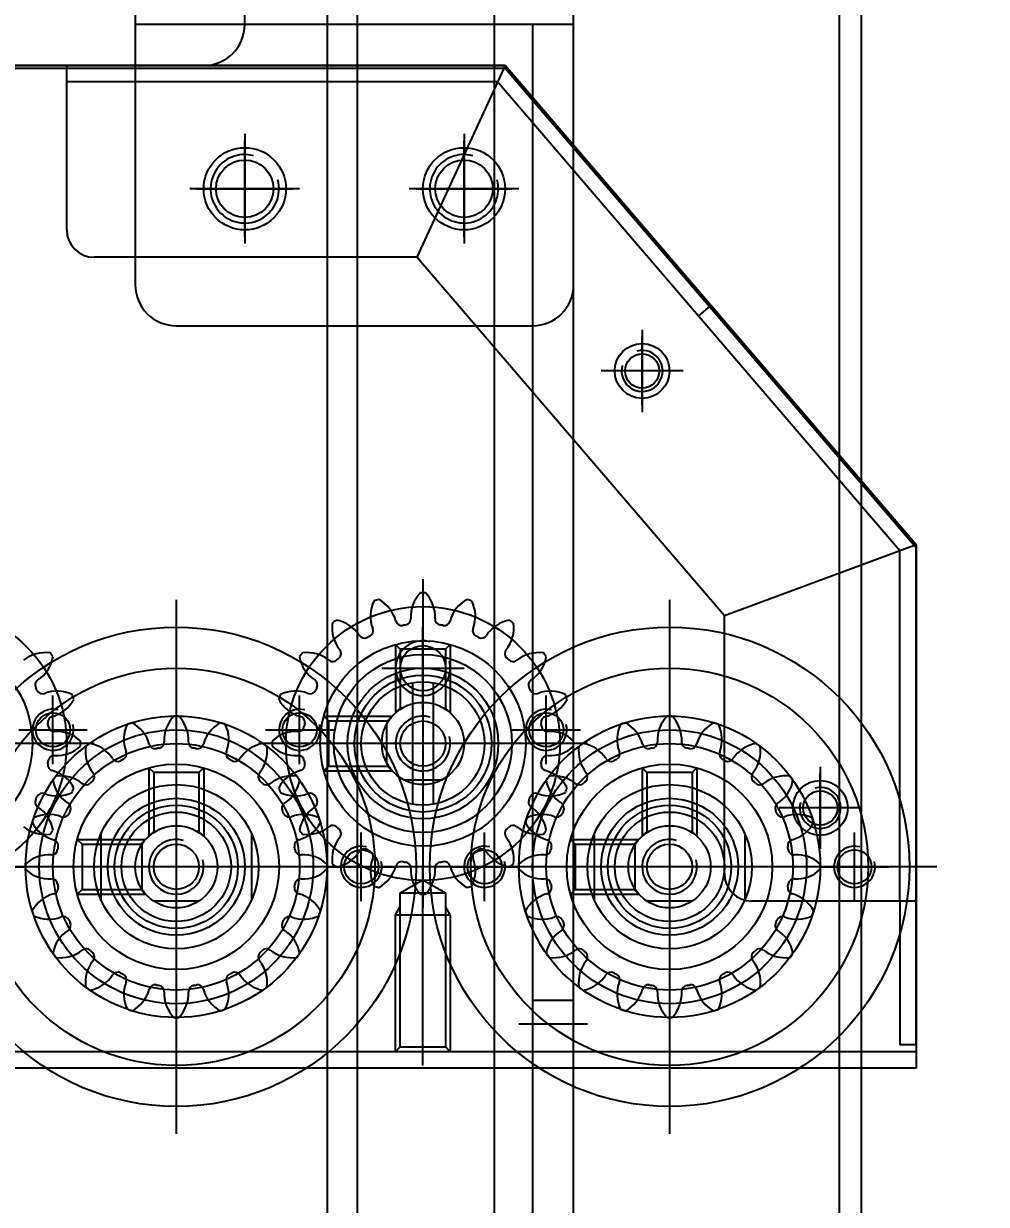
# Model space of a CAD drawing. Header units: inches. Extents: x 0 to 77285, y -118 to 40065.
# Drawn here: x 15590.5 to 15660.8, y 25985.4 to 26071.6 of the extents above; entities that cross this region are included whole.
import ezdxf

# ---------------------------------------------------------------- set-up
doc = ezdxf.new("R2010")
doc.units = ezdxf.units.IN
doc.header["$LTSCALE"] = 5
doc.header["$MEASUREMENT"] = 0
doc.layers.add('A', color=8, linetype='Continuous')
doc.styles.add('SCI', font='')
doc.styles.get('SCI').set_extended_font_data('Gulim')
doc.dimstyles.new('SCH', dxfattribs={"dimtxt": 2.5, "dimasz": 2, "dimexe": 1.25, "dimexo": 0.625, "dimtad": 1, "dimdec": 8, "dimtxsty": 'SCI', "dimcen": 2.5, "dimclrd": 4, "dimclre": 4, "dimclrt": 7, "dimadec": 8, "dimazin": 2, "dimtfac": 1, "dimtdec": 8, "dimtmove": 0, "dimatfit": 3, "dimfxl": 1, "dimarcsym": 0})

# ---------------------------------------------------------------- blocks, each defined once
blk = doc.blocks.new('A$Cc399747e')
at = {"ltscale": 5}
for p, q in [((1631.792, 1381), (1631.792, 71)), ((1633.392, 1381), (1633.392, 71)), ((1658.592, 71), (1658.592, 1111)), ((1668.592, 71), (1668.592, 1096))]:
    blk.add_line(p, q, dxfattribs=at)
at = {"ltscale": 1.5}
for p, q in [((1652.792, 342), (1652.792, 202)), ((1655.792, 205), (1655.792, 342)), ((1670.792, 202), (1670.792, 337)), ((1651.792, 278), (1656.792, 278)), ((1652.792, 276.25), (1655.792, 276.25)), ((1663.792, 255), (1663.792, 249)), ((1666.792, 252), (1660.792, 252)), ((1670.792, 227), (1655.792, 227)), ((1681.792, 227), (1670.792, 227)), ((1684.792, 202), (1684.792, 224)), ((1660.792, 213), (1660.792, 221)), ((1676.792, 213), (1676.792, 221)), ((1656.792, 217), (1664.792, 217)), ((1672.792, 217), (1680.792, 217)), ((1652.792, 205), (1670.792, 205)), ((1670.792, 205), (1684.792, 205))]:
    blk.add_line(p, q, dxfattribs=at)
for p, q in [((1645.792, 247), (1645.792, 286)), ((1681.792, 247), (1681.792, 286)), ((1663.792, 281), (1663.792, 266.448)), ((1627.792, 243), (1627.792, 280)), ((1627.792, 280), (2635.792, 280)), ((1627.792, 279.5), (1628.992, 279.5)), ((1627.792, 279.5), (1627.792, 243)), ((1628.992, 269), (1628.992, 279.5)), ((1645.792, 253.5), (1645.792, 279.5)), ((1645.792, 253.5), (1645.792, 279.5)), ((1662.142, 279.65), (1661.792, 280)), ((1661.792, 270), (1661.792, 280)), ((1665.442, 279.65), (1662.142, 279.65)), ((1662.142, 268.4), (1662.142, 279.65)), ((1665.792, 280), (1665.442, 279.65)), ((1665.442, 279.65), (1665.442, 268.4)), ((1665.792, 280), (1665.792, 270)), ((1681.792, 253.5), (1681.792, 279.5)), ((1681.792, 253.5), (1681.792, 279.5)), ((1645.792, 254.5), (1645.792, 278.5)), ((1681.792, 254.5), (1681.792, 278.5)), ((1661.792, 270), (1662.142, 269.394)), ((1665.792, 270), (1661.792, 270)), ((1665.792, 270), (1665.442, 269.394)), ((1627.792, 269), (1639.792, 269)), ((1628.992, 269), (1628.992, 243.444)), ((1632.292, 269), (1632.292, 264)), ((1644.135, 269.001), (1647.449, 269.001)), ((1659.292, 269), (1659.292, 264)), ((1663.792, 245.5), (1663.792, 269.5)), ((1668.292, 269), (1668.292, 264)), ((1680.135, 269.001), (1683.449, 269.001)), ((1640.292, 264.102), (1640.292, 268.898)), ((1653.021, 268.5), (1648.028, 268.5)), ((1648.378, 268.15), (1648.028, 268.5)), ((1648.293, 268.157), (1648.293, 264.843)), ((1648.378, 268.021), (1648.378, 268.15)), ((1652.671, 268.15), (1648.378, 268.15)), ((1651.292, 264.102), (1651.292, 268.898)), ((1653.021, 268.5), (1652.671, 268.15)), ((1652.671, 264.85), (1652.671, 268.15)), ((1663.792, 267.448), (1662.142, 268.4)), ((1665.442, 268.4), (1662.142, 268.4)), ((1665.442, 268.4), (1663.792, 267.448)), ((1676.292, 264.102), (1676.292, 268.898)), ((1689.021, 268.5), (1684.028, 268.5)), ((1684.378, 268.15), (1684.028, 268.5)), ((1684.293, 268.157), (1684.293, 264.843)), ((1684.378, 268.021), (1684.378, 268.15)), ((1688.671, 268.15), (1684.378, 268.15)), ((1687.292, 264.102), (1687.292, 268.898)), ((1689.021, 268.5), (1688.671, 268.15)), ((1688.671, 264.85), (1688.671, 268.15)), ((1626.292, 266.5), (1665.292, 266.5)), ((1634.792, 266.5), (1629.792, 266.5)), ((1632.792, 266.5), (1658.792, 266.5)), ((1632.792, 266.5), (1658.792, 266.5)), ((1633.792, 266.5), (1657.792, 266.5)), ((1641.792, 267), (1641.792, 248.179)), ((1661.792, 266.5), (1656.792, 266.5)), ((1662.292, 266.5), (1701.292, 266.5)), ((1670.792, 266.5), (1665.792, 266.5)), ((1668.792, 266.5), (1694.792, 266.5)), ((1668.792, 266.5), (1694.792, 266.5)), ((1669.792, 266.5), (1693.792, 266.5)), ((1697.792, 266.5), (1692.792, 266.5)), ((1634.792, 259.2), (1634.792, 265.2)), ((1634.792, 264.7), (1634.792, 259.7)), ((1648.378, 264.85), (1648.028, 264.5)), ((1648.378, 264.85), (1648.378, 264.98)), ((1652.671, 264.85), (1648.378, 264.85)), ((1653.021, 264.5), (1652.671, 264.85)), ((1663.792, 250), (1663.792, 265)), ((1684.378, 264.85), (1684.028, 264.5)), ((1684.378, 264.85), (1684.378, 264.98)), ((1688.671, 264.85), (1684.378, 264.85)), ((1689.021, 264.5), (1688.671, 264.85)), ((1643.792, 259.272), (1643.792, 264.264)), ((1644.142, 263.914), (1643.792, 264.264)), ((1644.142, 263.914), (1644.271, 263.914)), ((1644.142, 259.622), (1644.142, 263.914)), ((1647.313, 263.914), (1647.442, 263.914)), ((1647.442, 263.914), (1647.792, 264.264)), ((1647.442, 259.622), (1647.442, 263.914)), ((1647.792, 259.272), (1647.792, 264.264)), ((1653.021, 264.5), (1648.028, 264.5)), ((1679.792, 259.272), (1679.792, 264.264)), ((1680.142, 263.914), (1679.792, 264.264)), ((1680.142, 263.914), (1680.271, 263.914)), ((1680.142, 259.622), (1680.142, 263.914)), ((1683.313, 263.914), (1683.442, 263.914)), ((1683.442, 263.914), (1683.792, 264.264)), ((1683.442, 259.622), (1683.442, 263.914)), ((1683.792, 259.272), (1683.792, 264.264)), ((1689.021, 264.5), (1684.028, 264.5)), ((1663.792, 252), (1663.792, 263)), ((1631.792, 262.2), (1637.792, 262.2)), ((1632.292, 262.2), (1637.292, 262.2)), ((1663.042, 253.063), (1663.042, 261.937)), ((1664.542, 253.063), (1664.542, 261.937)), ((1643.792, 259.272), (1644.142, 259.622)), ((1644.142, 259.622), (1647.442, 259.622)), ((1647.792, 259.272), (1647.442, 259.622)), ((1665.215, 260.141), (1662.369, 260.141)), ((1671.021, 259.5), (1666.028, 259.5)), ((1666.378, 259.15), (1666.028, 259.5)), ((1671.021, 259.5), (1670.671, 259.15)), ((1679.792, 259.272), (1680.142, 259.622)), ((1680.142, 259.622), (1683.442, 259.622)), ((1683.792, 259.272), (1683.442, 259.622)), ((1654.792, 259), (1654.792, 254)), ((1666.378, 259.021), (1666.378, 259.15)), ((1670.671, 259.15), (1666.378, 259.15)), ((1666.433, 258.923), (1666.433, 256.077)), ((1670.671, 255.85), (1670.671, 259.15)), ((1672.792, 259), (1672.792, 254)), ((1690.792, 259), (1690.792, 254)), ((1651.792, 257.5), (1675.792, 257.5)), ((1656.292, 257.5), (1671.292, 257.5)), ((1658.292, 257.5), (1669.292, 257.5)), ((1687.792, 257.5), (1711.792, 257.5)), ((1692.292, 257.5), (1707.292, 257.5)), ((1657.292, 256.5), (1652.292, 256.5)), ((1675.292, 256.5), (1670.292, 256.5)), ((1693.292, 256.5), (1688.292, 256.5)), ((1661.792, 250.272), (1661.792, 255.264)), ((1662.142, 254.914), (1661.792, 255.264)), ((1665.442, 254.914), (1665.792, 255.264)), ((1665.792, 250.272), (1665.792, 255.264)), ((1666.378, 255.85), (1666.028, 255.5)), ((1671.021, 255.5), (1666.028, 255.5)), ((1666.378, 255.85), (1666.378, 255.98)), ((1670.671, 255.85), (1666.378, 255.85)), ((1671.021, 255.5), (1670.671, 255.85)), ((1662.142, 254.914), (1662.271, 254.914)), ((1662.142, 250.622), (1662.142, 254.914)), ((1665.313, 254.914), (1665.442, 254.914)), ((1665.442, 250.622), (1665.442, 254.914)), ((1661.792, 250.272), (1662.142, 250.622)), ((1662.142, 250.622), (1665.442, 250.622)), ((1665.792, 250.272), (1665.442, 250.622)), ((1627.792, 243), (1641.792, 248.179)), ((1641.792, 248.179), (1664.231, 222)), ((1628.992, 243.444), (1658.344, 209.2)), ((1657.792, 208), (1627.792, 243)), ((1627.792, 243), (1657.792, 208)), ((1647.792, 227.3), (1647.792, 233.3)), ((1647.792, 232.8), (1647.792, 227.8)), ((1644.792, 230.3), (1650.792, 230.3)), ((1645.292, 230.3), (1650.292, 230.3)), ((1642.792, 225.51), (1643.703, 226.291)), ((1657.792, 208), (1664.231, 222)), ((1664.231, 222), (1687.792, 222)), ((1660.792, 220.5), (1660.792, 213.5)), ((1676.792, 220.5), (1676.792, 213.5)), ((1689.792, 220), (1689.792, 208)), ((1664.292, 217), (1657.292, 217)), ((1680.292, 217), (1673.292, 217)), ((1658.344, 209.2), (1689.792, 209.2)), ((2605.792, 208), (1657.792, 208)), ((1657.792, 208), (1689.792, 208))]:
    blk.add_line(p, q)
at = {"ltscale": 4}
for p, q in [((1627.792, 281.2), (2635.792, 281.2)), ((1627.792, 243.2), (1627.792, 281.2)), ((1627.792, 280), (2635.792, 280)), ((1657.792, 208.2), (1627.792, 243.2)), ((2102.292, 208.2), (1657.792, 208.2)), ((1679.792, 208), (2483.792, 208)), ((1676.792, 205), (1676.792, 121))]:
    blk.add_line(p, q, dxfattribs=at)
for centre, radius in [((1645.792, 266.5), 17.5), ((1681.792, 266.5), 17.5), ((1645.792, 266.5), 14.5), ((1681.792, 266.5), 14.5), ((1645.792, 266.5), 11), ((1681.792, 266.5), 11), ((1645.792, 266.5), 10), ((1681.792, 266.5), 10), ((1645.792, 266.5), 9), ((1681.792, 266.5), 9), ((1645.792, 266.5), 7.5), ((1681.792, 266.5), 7.5), ((1645.792, 266.5), 6), ((1681.792, 266.5), 6), ((1645.792, 266.5), 5), ((1645.792, 266.5), 4.5), ((1681.792, 266.5), 5), ((1681.792, 266.5), 4.5), ((1645.792, 266.5), 4), ((1681.792, 266.5), 4), ((1645.792, 266.5), 3), ((1645.792, 266.5), 3), ((1681.792, 266.5), 3), ((1681.792, 266.5), 3), ((1645.792, 266.5), 1.65), ((1681.792, 266.5), 1.65), ((1632.292, 266.5), 1.25), ((1663.792, 257.5), 10), ((1659.292, 266.5), 1.25), ((1668.292, 266.5), 1.25), ((1699.792, 257.5), 10), ((1663.792, 257.5), 7.5), ((1699.792, 257.5), 7.5), ((1663.792, 257.5), 6.5), ((1634.792, 262.2), 1.25), ((1663.792, 257.5), 5.5), ((1663.792, 257.5), 5), ((1663.792, 257.5), 4.5), ((1663.792, 257.5), 4.5), ((1663.792, 257.5), 3), ((1663.792, 257.5), 3), ((1663.792, 257.5), 1.65), ((1654.792, 256.5), 1.25), ((1672.792, 256.5), 1.25), ((1690.792, 256.5), 1.25), ((1647.792, 230.3), 1.25), ((1660.792, 217), 2.1), ((1676.792, 217), 2.1)]:
    blk.add_circle(centre, radius)
for centre in [(1634.792, 262.2), (1647.792, 230.3)]:
    blk.add_circle(centre, 2, dxfattribs=at)
at = {"ltscale": 1.5}
for centre, radius in [((1663.792, 252), 1.65), ((1660.792, 217), 3), ((1676.792, 217), 3)]:
    blk.add_circle(centre, radius, dxfattribs=at)
for centre, radius, start, end in [((1644.464, 275.803), 2.5, 153.86546, 201.15785), ((1645.792, 266.5), 11, 108, 108.94936), ((1645.792, 266.5), 11, 107.05064, 108), ((1641.398, 274.807), 2.5, 14.84215, 62.13454), ((1647.404, 275.758), 2.5, 135.86546, 183.15785), ((1645.792, 266.5), 11, 90, 90.94936), ((1645.792, 266.5), 11, 89.05064, 90), ((1644.18, 275.758), 2.5, 356.84215, 44.13454), ((1650.186, 274.807), 2.5, 117.86546, 165.15785), ((1645.792, 266.5), 11, 72, 72.94936), ((1645.792, 266.5), 11, 71.05064, 72), ((1647.12, 275.803), 2.5, 338.84215, 26.13454), ((1680.464, 275.803), 2.5, 153.86546, 201.15785), ((1681.792, 266.5), 11, 108, 108.94936), ((1681.792, 266.5), 11, 107.05064, 108), ((1677.398, 274.807), 2.5, 14.84215, 62.13454), ((1683.404, 275.758), 2.5, 135.86546, 183.15785), ((1681.792, 266.5), 11, 90, 90.94936), ((1681.792, 266.5), 11, 89.05064, 90), ((1680.18, 275.758), 2.5, 356.84215, 44.13454), ((1686.186, 274.807), 2.5, 117.86546, 165.15785), ((1681.792, 266.5), 11, 72, 72.94936), ((1681.792, 266.5), 11, 71.05064, 72), ((1683.12, 275.803), 2.5, 338.84215, 26.13454), ((1641.655, 274.937), 2.5, 171.86546, 219.15785), ((1645.792, 266.5), 11, 126, 126.94936), ((1645.792, 266.5), 11, 125.05064, 126), ((1639.046, 273.042), 2.5, 32.84215, 80.13454), ((1644.242, 275.56), 0.442, 194.84215, 279.71096), ((1645.792, 266.5), 8.75, 99, 99.71096), ((1645.792, 266.5), 8.75, 98.28904, 99), ((1644.467, 275.596), 0.442, 278.28904, 3.15785), ((1647.117, 275.596), 0.442, 176.84215, 261.71096), ((1645.792, 266.5), 8.75, 81, 81.71096), ((1645.792, 266.5), 8.75, 80.28904, 81), ((1647.343, 275.56), 0.442, 260.28904, 345.15785), ((1652.538, 273.042), 2.5, 99.86546, 147.15785), ((1649.929, 274.937), 2.5, 320.84215, 8.13454), ((1645.792, 266.5), 11, 54, 54.94936), ((1645.792, 266.5), 11, 53.05064, 54), ((1677.655, 274.937), 2.5, 171.86546, 219.15785), ((1681.792, 266.5), 11, 126, 126.94936), ((1681.792, 266.5), 11, 125.05064, 126), ((1675.046, 273.042), 2.5, 32.84215, 80.13454), ((1680.242, 275.56), 0.442, 194.84215, 279.71096), ((1681.792, 266.5), 8.75, 99, 99.71096), ((1681.792, 266.5), 8.75, 98.28904, 99), ((1680.467, 275.596), 0.442, 278.28904, 3.15785), ((1683.117, 275.596), 0.442, 176.84215, 261.71096), ((1681.792, 266.5), 8.75, 81, 81.71096), ((1681.792, 266.5), 8.75, 80.28904, 81), ((1683.343, 275.56), 0.442, 260.28904, 345.15785), ((1688.538, 273.042), 2.5, 99.86546, 147.15785), ((1685.929, 274.937), 2.5, 320.84215, 8.13454), ((1681.792, 266.5), 11, 54, 54.94936), ((1681.792, 266.5), 11, 53.05064, 54), ((1641.518, 274.637), 0.442, 212.84215, 297.71096), ((1645.792, 266.5), 8.75, 117, 117.71096), ((1645.792, 266.5), 8.75, 116.28904, 117), ((1641.721, 274.741), 0.442, 296.28904, 21.15785), ((1649.863, 274.741), 0.442, 158.84215, 243.71096), ((1645.792, 266.5), 8.75, 63, 63.71096), ((1645.792, 266.5), 8.75, 62.28904, 63), ((1650.066, 274.637), 0.442, 242.28904, 327.15785), ((1677.518, 274.637), 0.442, 212.84215, 297.71096), ((1681.792, 266.5), 8.75, 117, 117.71096), ((1681.792, 266.5), 8.75, 116.28904, 117), ((1677.721, 274.741), 0.442, 296.28904, 21.15785), ((1685.863, 274.741), 0.442, 158.84215, 243.71096), ((1681.792, 266.5), 8.75, 63, 63.71096), ((1681.792, 266.5), 8.75, 62.28904, 63), ((1686.066, 274.637), 0.442, 242.28904, 327.15785), ((1639.374, 273.08), 0.442, 314.28904, 39.15785), ((1652.21, 273.08), 0.442, 140.84215, 225.71096), ((1675.374, 273.08), 0.442, 314.28904, 39.15785), ((1688.21, 273.08), 0.442, 140.84215, 225.71096), ((1645.792, 266.5), 11, 144, 144.94936), ((1639.25, 273.246), 2.5, 189.86546, 237.15785), ((1645.792, 266.5), 11, 143.05064, 144), ((1637.355, 270.637), 2.5, 50.84215, 98.13454), ((1639.213, 272.918), 0.442, 230.84215, 315.71096), ((1645.792, 266.5), 8.75, 135, 135.71096), ((1645.792, 266.5), 8.75, 134.28904, 135), ((1645.792, 266.5), 8.75, 45, 45.71096), ((1645.792, 266.5), 8.75, 44.28904, 45), ((1652.372, 272.918), 0.442, 224.28904, 309.15785), ((1654.229, 270.637), 2.5, 81.86546, 129.15785), ((1652.334, 273.246), 2.5, 302.84215, 350.13454), ((1645.792, 266.5), 11, 36, 36.94936), ((1645.792, 266.5), 11, 35.05064, 36), ((1681.792, 266.5), 11, 144, 144.94936), ((1675.25, 273.246), 2.5, 189.86546, 237.15785), ((1681.792, 266.5), 11, 143.05064, 144), ((1673.355, 270.637), 2.5, 50.84215, 98.13454), ((1675.213, 272.918), 0.442, 230.84215, 315.71096), ((1681.792, 266.5), 8.75, 135, 135.71096), ((1681.792, 266.5), 8.75, 134.28904, 135), ((1681.792, 266.5), 8.75, 45, 45.71096), ((1681.792, 266.5), 8.75, 44.28904, 45), ((1688.372, 272.918), 0.442, 224.28904, 309.15785), ((1690.229, 270.637), 2.5, 81.86546, 129.15785), ((1688.334, 273.246), 2.5, 302.84215, 350.13454), ((1681.792, 266.5), 11, 36, 36.94936), ((1681.792, 266.5), 11, 35.05064, 36), ((1637.655, 270.774), 0.442, 332.28904, 57.15785), ((1653.929, 270.774), 0.442, 122.84215, 207.71096), ((1673.655, 270.774), 0.442, 332.28904, 57.15785), ((1689.929, 270.774), 0.442, 122.84215, 207.71096), ((1645.792, 266.5), 11, 162, 162.94936), ((1645.792, 266.5), 11, 161.05064, 162), ((1636.489, 267.828), 2.5, 68.84215, 116.13454), ((1637.551, 270.571), 0.442, 248.84215, 333.71096), ((1645.792, 266.5), 8.75, 153, 153.71096), ((1645.792, 266.5), 8.75, 152.28904, 153), ((1645.792, 266.5), 8.75, 27, 27.71096), ((1645.792, 266.5), 8.75, 26.28904, 27), ((1654.033, 270.571), 0.442, 206.28904, 291.15785), ((1655.095, 267.828), 2.5, 63.86546, 111.15785), ((1645.792, 266.5), 11, 18, 18.94936), ((1645.792, 266.5), 11, 17.05064, 18), ((1681.792, 266.5), 11, 162, 162.94936), ((1681.792, 266.5), 11, 161.05064, 162), ((1672.489, 267.828), 2.5, 68.84215, 116.13454), ((1673.551, 270.571), 0.442, 248.84215, 333.71096), ((1681.792, 266.5), 8.75, 153, 153.71096), ((1681.792, 266.5), 8.75, 152.28904, 153), ((1681.792, 266.5), 8.75, 27, 27.71096), ((1681.792, 266.5), 8.75, 26.28904, 27), ((1690.033, 270.571), 0.442, 206.28904, 291.15785), ((1691.095, 267.828), 2.5, 63.86546, 111.15785), ((1681.792, 266.5), 11, 18, 18.94936), ((1681.792, 266.5), 11, 17.05064, 18), ((1637.486, 270.894), 2.5, 207.86546, 255.15785), ((1639.792, 267), 2, 0, 90), ((1654.098, 270.894), 2.5, 284.84215, 332.13454), ((1673.486, 270.894), 2.5, 207.86546, 255.15785), ((1690.098, 270.894), 2.5, 284.84215, 332.13454), ((1636.732, 268.051), 0.442, 350.28904, 75.15785), ((1645.792, 266.5), 2, 255, 195), ((1654.852, 268.051), 0.442, 104.84215, 189.71096), ((1665.404, 266.758), 2.5, 135.86546, 183.15785), ((1663.792, 257.5), 11, 90, 90.94936), ((1663.792, 257.5), 11, 89.05064, 90), ((1662.18, 266.758), 2.5, 356.84215, 44.13454), ((1672.732, 268.051), 0.442, 350.28904, 75.15785), ((1681.792, 266.5), 2, 255, 195), ((1690.852, 268.051), 0.442, 104.84215, 189.71096), ((1632.292, 266.5), 1.5, 255, 195), ((1636.534, 264.888), 2.5, 86.84215, 134.13454), ((1636.697, 267.825), 0.442, 266.84215, 351.71096), ((1645.792, 266.5), 8.75, 171, 171.71096), ((1645.792, 266.5), 8.75, 170.28904, 171), ((1645.792, 266.5), 8.75, 9, 9.71096), ((1645.792, 266.5), 8.75, 8.28904, 9), ((1654.888, 267.825), 0.442, 188.28904, 273.15785), ((1655.05, 264.888), 2.5, 45.86546, 93.15785), ((1659.292, 266.5), 1.5, 255, 195), ((1662.464, 266.803), 2.5, 153.86546, 201.15785), ((1663.792, 257.5), 11, 108, 108.94936), ((1663.792, 257.5), 11, 107.05064, 108), ((1659.398, 265.807), 2.5, 14.84215, 62.13454), ((1668.186, 265.807), 2.5, 117.86546, 165.15785), ((1668.292, 266.5), 1.5, 255, 195), ((1663.792, 257.5), 11, 72, 72.94936), ((1663.792, 257.5), 11, 71.05064, 72), ((1665.12, 266.803), 2.5, 338.84215, 26.13454), ((1672.534, 264.888), 2.5, 86.84215, 134.13454), ((1672.697, 267.825), 0.442, 266.84215, 351.71096), ((1681.792, 266.5), 8.75, 171, 171.71096), ((1681.792, 266.5), 8.75, 170.28904, 171), ((1681.792, 266.5), 8.75, 9, 9.71096), ((1681.792, 266.5), 8.75, 8.28904, 9), ((1690.888, 267.825), 0.442, 188.28904, 273.15785), ((1691.05, 264.888), 2.5, 45.86546, 93.15785), ((1645.792, 266.5), 11, 179.05064, 180), ((1645.792, 266.5), 11, 180, 180.94936), ((1645.792, 266.5), 11, 360, 0.94936), ((1645.792, 266.5), 11, 359.05064, 0), ((1663.792, 257.5), 11, 126, 126.94936), ((1663.792, 257.5), 11, 125.05064, 126), ((1657.046, 264.042), 2.5, 32.84215, 80.13454), ((1662.242, 266.56), 0.442, 194.84215, 279.71096), ((1662.467, 266.596), 0.442, 278.28904, 3.15785), ((1665.117, 266.596), 0.442, 176.84215, 261.71096), ((1665.343, 266.56), 0.442, 260.28904, 345.15785), ((1670.538, 264.042), 2.5, 99.86546, 147.15785), ((1663.792, 257.5), 11, 54, 54.94936), ((1663.792, 257.5), 11, 53.05064, 54), ((1681.792, 266.5), 11, 179.05064, 180), ((1681.792, 266.5), 11, 180, 180.94936), ((1681.792, 266.5), 11, 360, 0.94936), ((1681.792, 266.5), 11, 359.05064, 0), ((1636.534, 268.112), 2.5, 225.86546, 273.15785), ((1636.697, 265.175), 0.442, 8.28904, 93.15785), ((1654.888, 265.175), 0.442, 86.84215, 171.71096), ((1655.05, 268.112), 2.5, 266.84215, 314.13454), ((1659.655, 265.937), 2.5, 171.86546, 219.15785), ((1659.721, 265.741), 0.442, 296.28904, 21.15785), ((1663.792, 257.5), 8.75, 99, 99.71096), ((1663.792, 257.5), 8.75, 98.28904, 99), ((1663.792, 257.5), 8.75, 81, 81.71096), ((1663.792, 257.5), 8.75, 80.28904, 81), ((1667.863, 265.741), 0.442, 158.84215, 243.71096), ((1667.929, 265.937), 2.5, 320.84215, 8.13454), ((1672.534, 268.112), 2.5, 225.86546, 273.15785), ((1672.697, 265.175), 0.442, 8.28904, 93.15785), ((1690.888, 265.175), 0.442, 86.84215, 171.71096), ((1691.05, 268.112), 2.5, 266.84215, 314.13454), ((1636.732, 264.95), 0.442, 284.84215, 9.71096), ((1645.792, 266.5), 8.75, 188.28904, 189), ((1645.792, 266.5), 8.75, 189, 189.71096), ((1654.852, 264.95), 0.442, 170.28904, 255.15785), ((1645.792, 266.5), 8.75, 350.28904, 351), ((1645.792, 266.5), 8.75, 351, 351.71096), ((1659.518, 265.637), 0.442, 212.84215, 297.71096), ((1663.792, 257.5), 8.75, 117, 117.71096), ((1663.792, 257.5), 8.75, 116.28904, 117), ((1663.792, 257.5), 8.75, 63, 63.71096), ((1663.792, 257.5), 8.75, 62.28904, 63), ((1668.066, 265.637), 0.442, 242.28904, 327.15785), ((1672.732, 264.95), 0.442, 284.84215, 9.71096), ((1681.792, 266.5), 8.75, 188.28904, 189), ((1681.792, 266.5), 8.75, 189, 189.71096), ((1690.852, 264.95), 0.442, 170.28904, 255.15785), ((1681.792, 266.5), 8.75, 350.28904, 351), ((1681.792, 266.5), 8.75, 351, 351.71096), ((1637.486, 262.106), 2.5, 104.84215, 152.13454), ((1654.098, 262.106), 2.5, 27.86546, 75.15785), ((1663.792, 257.5), 11, 144, 144.94936), ((1657.25, 264.246), 2.5, 189.86546, 237.15785), ((1663.792, 257.5), 11, 143.05064, 144), ((1655.355, 261.637), 2.5, 50.84215, 98.13454), ((1657.374, 264.08), 0.442, 314.28904, 39.15785), ((1670.21, 264.08), 0.442, 140.84215, 225.71096), ((1672.229, 261.637), 2.5, 81.86546, 129.15785), ((1673.486, 262.106), 2.5, 104.84215, 152.13454), ((1670.334, 264.246), 2.5, 302.84215, 350.13454), ((1663.792, 257.5), 11, 36, 36.94936), ((1663.792, 257.5), 11, 35.05064, 36), ((1690.098, 262.106), 2.5, 27.86546, 75.15785), ((1699.792, 257.5), 11, 144, 144.94936), ((1693.25, 264.246), 2.5, 189.86546, 237.15785), ((1699.792, 257.5), 11, 143.05064, 144), ((1691.355, 261.637), 2.5, 50.84215, 98.13454), ((1634.792, 262.2), 1.5, 345, 285), ((1645.792, 266.5), 11, 197.05064, 198), ((1645.792, 266.5), 11, 198, 198.94936), ((1636.489, 265.172), 2.5, 243.86546, 291.15785), ((1655.095, 265.172), 2.5, 248.84215, 296.13454), ((1645.792, 266.5), 11, 341.05064, 342), ((1645.792, 266.5), 11, 342, 342.94936), ((1657.213, 263.918), 0.442, 230.84215, 315.71096), ((1663.792, 257.5), 8.75, 135, 135.71096), ((1663.792, 257.5), 8.75, 134.28904, 135), ((1663.792, 257.5), 8.75, 45, 45.71096), ((1663.792, 257.5), 8.75, 44.28904, 45), ((1670.372, 263.918), 0.442, 224.28904, 309.15785), ((1681.792, 266.5), 11, 197.05064, 198), ((1681.792, 266.5), 11, 198, 198.94936), ((1672.489, 265.172), 2.5, 243.86546, 291.15785), ((1691.095, 265.172), 2.5, 248.84215, 296.13454), ((1681.792, 266.5), 11, 341.05064, 342), ((1681.792, 266.5), 11, 342, 342.94936), ((1637.551, 262.429), 0.442, 26.28904, 111.15785), ((1637.655, 262.226), 0.442, 302.84215, 27.71096), ((1645.792, 266.5), 8.75, 206.28904, 207), ((1645.792, 266.5), 8.75, 207, 207.71096), ((1653.929, 262.226), 0.442, 152.28904, 237.15785), ((1645.792, 266.5), 8.75, 332.28904, 333), ((1645.792, 266.5), 8.75, 333, 333.71096), ((1654.033, 262.429), 0.442, 68.84215, 153.71096), ((1655.655, 261.774), 0.442, 332.28904, 57.15785), ((1671.929, 261.774), 0.442, 122.84215, 207.71096), ((1673.551, 262.429), 0.442, 26.28904, 111.15785), ((1673.655, 262.226), 0.442, 302.84215, 27.71096), ((1681.792, 266.5), 8.75, 206.28904, 207), ((1681.792, 266.5), 8.75, 207, 207.71096), ((1689.929, 262.226), 0.442, 152.28904, 237.15785), ((1681.792, 266.5), 8.75, 332.28904, 333), ((1681.792, 266.5), 8.75, 333, 333.71096), ((1690.033, 262.429), 0.442, 68.84215, 153.71096), ((1691.655, 261.774), 0.442, 332.28904, 57.15785), ((1639.25, 259.754), 2.5, 122.84215, 170.13454), ((1654.489, 258.828), 2.5, 68.84215, 116.13454), ((1652.334, 259.754), 2.5, 9.86546, 57.15785), ((1655.551, 261.571), 0.442, 248.84215, 333.71096), ((1663.792, 257.5), 8.75, 153, 153.71096), ((1663.792, 257.5), 8.75, 152.28904, 153), ((1663.792, 257.5), 8.75, 27, 27.71096), ((1663.792, 257.5), 8.75, 26.28904, 27), ((1672.033, 261.571), 0.442, 206.28904, 291.15785), ((1673.095, 258.828), 2.5, 63.86546, 111.15785), ((1675.25, 259.754), 2.5, 122.84215, 170.13454), ((1690.489, 258.828), 2.5, 68.84215, 116.13454), ((1688.334, 259.754), 2.5, 9.86546, 57.15785), ((1691.551, 261.571), 0.442, 248.84215, 333.71096), ((1699.792, 257.5), 8.75, 153, 153.71096), ((1699.792, 257.5), 8.75, 152.28904, 153), ((1637.355, 262.363), 2.5, 261.86546, 309.15785), ((1639.213, 260.082), 0.442, 44.28904, 129.15785), ((1645.792, 266.5), 8.75, 224.28904, 225), ((1645.792, 266.5), 8.75, 315, 315.71096), ((1652.372, 260.082), 0.442, 50.84215, 135.71096), ((1654.229, 262.363), 2.5, 230.84215, 278.13454), ((1663.792, 257.5), 11, 162, 162.94936), ((1655.486, 261.894), 2.5, 207.86546, 255.15785), ((1663.792, 257.5), 11, 161.05064, 162), ((1672.098, 261.894), 2.5, 284.84215, 332.13454), ((1673.355, 262.363), 2.5, 261.86546, 309.15785), ((1663.792, 257.5), 11, 18, 18.94936), ((1663.792, 257.5), 11, 17.05064, 18), ((1675.213, 260.082), 0.442, 44.28904, 129.15785), ((1681.792, 266.5), 8.75, 224.28904, 225), ((1681.792, 266.5), 8.75, 315, 315.71096), ((1688.372, 260.082), 0.442, 50.84215, 135.71096), ((1690.229, 262.363), 2.5, 230.84215, 278.13454), ((1699.792, 257.5), 11, 162, 162.94936), ((1691.486, 261.894), 2.5, 207.86546, 255.15785), ((1699.792, 257.5), 11, 161.05064, 162), ((1645.792, 266.5), 11, 215.05064, 216), ((1645.792, 266.5), 11, 216, 216.94936), ((1641.655, 258.063), 2.5, 140.84215, 188.13454), ((1645.792, 266.5), 8.75, 225, 225.71096), ((1639.374, 259.921), 0.442, 320.84215, 45.71096), ((1652.21, 259.921), 0.442, 134.28904, 219.15785), ((1649.929, 258.063), 2.5, 351.86546, 39.15785), ((1645.792, 266.5), 8.75, 314.28904, 315), ((1645.792, 266.5), 11, 323.05064, 324), ((1645.792, 266.5), 11, 324, 324.94936), ((1654.732, 259.051), 0.442, 350.28904, 75.15785), ((1663.792, 257.5), 2, 255, 195), ((1672.852, 259.051), 0.442, 104.84215, 189.71096), ((1681.792, 266.5), 11, 215.05064, 216), ((1681.792, 266.5), 11, 216, 216.94936), ((1677.655, 258.063), 2.5, 140.84215, 188.13454), ((1681.792, 266.5), 8.75, 225, 225.71096), ((1675.374, 259.921), 0.442, 320.84215, 45.71096), ((1688.21, 259.921), 0.442, 134.28904, 219.15785), ((1685.929, 258.063), 2.5, 351.86546, 39.15785), ((1681.792, 266.5), 8.75, 314.28904, 315), ((1681.792, 266.5), 11, 323.05064, 324), ((1681.792, 266.5), 11, 324, 324.94936), ((1690.732, 259.051), 0.442, 350.28904, 75.15785), ((1641.518, 258.363), 0.442, 62.28904, 147.15785), ((1645.792, 266.5), 8.75, 242.28904, 243), ((1645.792, 266.5), 8.75, 243, 243.71096), ((1641.721, 258.259), 0.442, 338.84215, 63.71096), ((1649.863, 258.259), 0.442, 116.28904, 201.15785), ((1645.792, 266.5), 8.75, 296.28904, 297), ((1645.792, 266.5), 8.75, 297, 297.71096), ((1650.066, 258.363), 0.442, 32.84215, 117.71096), ((1654.697, 258.825), 0.442, 266.84215, 351.71096), ((1663.792, 257.5), 8.75, 171, 171.71096), ((1663.792, 257.5), 8.75, 170.28904, 171), ((1663.792, 257.5), 8.75, 9, 9.71096), ((1663.792, 257.5), 8.75, 8.28904, 9), ((1672.888, 258.825), 0.442, 188.28904, 273.15785), ((1677.518, 258.363), 0.442, 62.28904, 147.15785), ((1681.792, 266.5), 8.75, 242.28904, 243), ((1681.792, 266.5), 8.75, 243, 243.71096), ((1677.721, 258.259), 0.442, 338.84215, 63.71096), ((1685.863, 258.259), 0.442, 116.28904, 201.15785), ((1681.792, 266.5), 8.75, 296.28904, 297), ((1681.792, 266.5), 8.75, 297, 297.71096), ((1686.066, 258.363), 0.442, 32.84215, 117.71096), ((1690.697, 258.825), 0.442, 266.84215, 351.71096), ((1699.792, 257.5), 8.75, 171, 171.71096), ((1699.792, 257.5), 8.75, 170.28904, 171), ((1639.046, 259.958), 2.5, 279.86546, 327.15785), ((1644.464, 257.197), 2.5, 158.84215, 206.13454), ((1644.242, 257.44), 0.442, 80.28904, 165.15785), ((1645.792, 266.5), 8.75, 260.28904, 261), ((1645.792, 266.5), 8.75, 261, 261.71096), ((1644.467, 257.405), 0.442, 356.84215, 81.71096), ((1647.117, 257.405), 0.442, 98.28904, 183.15785), ((1645.792, 266.5), 8.75, 278.28904, 279), ((1645.792, 266.5), 8.75, 279, 279.71096), ((1647.343, 257.44), 0.442, 14.84215, 99.71096), ((1647.12, 257.197), 2.5, 333.86546, 21.15785), ((1652.538, 259.958), 2.5, 212.84215, 260.13454), ((1654.534, 255.888), 2.5, 86.84215, 134.13454), ((1654.792, 256.5), 1.5, 255, 195), ((1672.792, 256.5), 1.5, 255, 195), ((1673.05, 255.888), 2.5, 45.86546, 93.15785), ((1675.046, 259.958), 2.5, 279.86546, 327.15785), ((1680.464, 257.197), 2.5, 158.84215, 206.13454), ((1680.242, 257.44), 0.442, 80.28904, 165.15785), ((1681.792, 266.5), 8.75, 260.28904, 261), ((1681.792, 266.5), 8.75, 261, 261.71096), ((1680.467, 257.405), 0.442, 356.84215, 81.71096), ((1683.117, 257.405), 0.442, 98.28904, 183.15785), ((1681.792, 266.5), 8.75, 278.28904, 279), ((1681.792, 266.5), 8.75, 279, 279.71096), ((1683.343, 257.44), 0.442, 14.84215, 99.71096), ((1683.12, 257.197), 2.5, 333.86546, 21.15785), ((1688.538, 259.958), 2.5, 212.84215, 260.13454), ((1690.534, 255.888), 2.5, 86.84215, 134.13454), ((1690.792, 256.5), 1.5, 255, 195), ((1645.792, 266.5), 11, 233.05064, 234), ((1645.792, 266.5), 11, 234, 234.94936), ((1641.398, 258.194), 2.5, 297.86546, 345.15785), ((1647.404, 257.243), 2.5, 176.84215, 224.13454), ((1644.18, 257.243), 2.5, 315.86546, 3.15785), ((1650.186, 258.194), 2.5, 194.84215, 242.13454), ((1645.792, 266.5), 11, 305.05064, 306), ((1645.792, 266.5), 11, 306, 306.94936), ((1663.792, 257.5), 11, 179.05064, 180), ((1663.792, 257.5), 11, 180, 180.94936), ((1654.534, 259.112), 2.5, 225.86546, 273.15785), ((1673.05, 259.112), 2.5, 266.84215, 314.13454), ((1663.792, 257.5), 11, 360, 0.94936), ((1663.792, 257.5), 11, 359.05064, 0), ((1681.792, 266.5), 11, 233.05064, 234), ((1681.792, 266.5), 11, 234, 234.94936), ((1677.398, 258.194), 2.5, 297.86546, 345.15785), ((1683.404, 257.243), 2.5, 176.84215, 224.13454), ((1680.18, 257.243), 2.5, 315.86546, 3.15785), ((1686.186, 258.194), 2.5, 194.84215, 242.13454), ((1681.792, 266.5), 11, 305.05064, 306), ((1681.792, 266.5), 11, 306, 306.94936), ((1699.792, 257.5), 11, 179.05064, 180), ((1699.792, 257.5), 11, 180, 180.94936), ((1690.534, 259.112), 2.5, 225.86546, 273.15785), ((1645.792, 266.5), 11, 251.05064, 252), ((1645.792, 266.5), 11, 252, 252.94936), ((1645.792, 266.5), 11, 287.05064, 288), ((1645.792, 266.5), 11, 288, 288.94936), ((1654.697, 256.175), 0.442, 8.28904, 93.15785), ((1663.792, 257.5), 8.75, 188.28904, 189), ((1663.792, 257.5), 8.75, 189, 189.71096), ((1663.792, 257.5), 8.75, 350.28904, 351), ((1663.792, 257.5), 8.75, 351, 351.71096), ((1672.888, 256.175), 0.442, 86.84215, 171.71096), ((1681.792, 266.5), 11, 251.05064, 252), ((1681.792, 266.5), 11, 252, 252.94936), ((1681.792, 266.5), 11, 287.05064, 288), ((1681.792, 266.5), 11, 288, 288.94936), ((1690.697, 256.175), 0.442, 8.28904, 93.15785), ((1699.792, 257.5), 8.75, 188.28904, 189), ((1699.792, 257.5), 8.75, 189, 189.71096), ((1645.792, 266.5), 11, 269.05064, 270), ((1645.792, 266.5), 11, 270, 270.94936), ((1655.486, 253.106), 2.5, 104.84215, 152.13454), ((1654.732, 255.95), 0.442, 284.84215, 9.71096), ((1672.852, 255.95), 0.442, 170.28904, 255.15785), ((1672.098, 253.106), 2.5, 27.86546, 75.15785), ((1681.792, 266.5), 11, 269.05064, 270), ((1681.792, 266.5), 11, 270, 270.94936), ((1691.486, 253.106), 2.5, 104.84215, 152.13454), ((1690.732, 255.95), 0.442, 284.84215, 9.71096), ((1663.792, 257.5), 11, 197.05064, 198), ((1663.792, 257.5), 11, 198, 198.94936), ((1654.489, 256.172), 2.5, 243.86546, 291.15785), ((1655.551, 253.429), 0.442, 26.28904, 111.15785), ((1663.792, 257.5), 8.75, 206.28904, 207), ((1663.792, 257.5), 8.75, 207, 207.71096), ((1663.792, 257.5), 8.75, 332.28904, 333), ((1663.792, 257.5), 8.75, 333, 333.71096), ((1672.033, 253.429), 0.442, 68.84215, 153.71096), ((1673.095, 256.172), 2.5, 248.84215, 296.13454), ((1663.792, 257.5), 11, 341.05064, 342), ((1663.792, 257.5), 11, 342, 342.94936), ((1699.792, 257.5), 11, 197.05064, 198), ((1699.792, 257.5), 11, 198, 198.94936), ((1690.489, 256.172), 2.5, 243.86546, 291.15785), ((1691.551, 253.429), 0.442, 26.28904, 111.15785), ((1699.792, 257.5), 8.75, 206.28904, 207), ((1699.792, 257.5), 8.75, 207, 207.71096), ((1657.25, 250.754), 2.5, 122.84215, 170.13454), ((1655.655, 253.226), 0.442, 302.84215, 27.71096), ((1671.929, 253.226), 0.442, 152.28904, 237.15785), ((1670.334, 250.754), 2.5, 9.86546, 57.15785), ((1693.25, 250.754), 2.5, 122.84215, 170.13454), ((1691.655, 253.226), 0.442, 302.84215, 27.71096), ((1663.792, 257.5), 11, 215.05064, 216), ((1663.792, 257.5), 11, 216, 216.94936), ((1655.355, 253.363), 2.5, 261.86546, 309.15785), ((1657.213, 251.082), 0.442, 44.28904, 129.15785), ((1663.792, 257.5), 8.75, 224.28904, 225), ((1663.792, 257.5), 8.75, 225, 225.71096), ((1657.374, 250.921), 0.442, 320.84215, 45.71096), ((1670.21, 250.921), 0.442, 134.28904, 219.15785), ((1663.792, 257.5), 8.75, 314.28904, 315), ((1663.792, 257.5), 8.75, 315, 315.71096), ((1670.372, 251.082), 0.442, 50.84215, 135.71096), ((1672.229, 253.363), 2.5, 230.84215, 278.13454), ((1663.792, 257.5), 11, 323.05064, 324), ((1663.792, 257.5), 11, 324, 324.94936), ((1699.792, 257.5), 11, 215.05064, 216), ((1699.792, 257.5), 11, 216, 216.94936), ((1691.355, 253.363), 2.5, 261.86546, 309.15785), ((1659.655, 249.063), 2.5, 140.84215, 188.13454), ((1667.929, 249.063), 2.5, 351.86546, 39.15785), ((1657.046, 250.958), 2.5, 279.86546, 327.15785), ((1659.518, 249.363), 0.442, 62.28904, 147.15785), ((1663.792, 257.5), 8.75, 242.28904, 243), ((1663.792, 257.5), 8.75, 243, 243.71096), ((1659.721, 249.259), 0.442, 338.84215, 63.71096), ((1667.863, 249.259), 0.442, 116.28904, 201.15785), ((1663.792, 257.5), 8.75, 296.28904, 297), ((1663.792, 257.5), 8.75, 297, 297.71096), ((1668.066, 249.363), 0.442, 32.84215, 117.71096), ((1670.538, 250.958), 2.5, 212.84215, 260.13454), ((1663.792, 257.5), 11, 233.05064, 234), ((1663.792, 257.5), 11, 234, 234.94936), ((1662.464, 248.197), 2.5, 158.84215, 206.13454), ((1659.398, 249.194), 2.5, 297.86546, 345.15785), ((1662.242, 248.44), 0.442, 80.28904, 165.15785), ((1663.792, 257.5), 8.75, 260.28904, 261), ((1663.792, 257.5), 8.75, 261, 261.71096), ((1662.467, 248.405), 0.442, 356.84215, 81.71096), ((1665.404, 248.243), 2.5, 176.84215, 224.13454), ((1662.18, 248.243), 2.5, 315.86546, 3.15785), ((1665.117, 248.405), 0.442, 98.28904, 183.15785), ((1663.792, 257.5), 8.75, 278.28904, 279), ((1663.792, 257.5), 8.75, 279, 279.71096), ((1665.343, 248.44), 0.442, 14.84215, 99.71096), ((1668.186, 249.194), 2.5, 194.84215, 242.13454), ((1665.12, 248.197), 2.5, 333.86546, 21.15785), ((1663.792, 257.5), 11, 305.05064, 306), ((1663.792, 257.5), 11, 306, 306.94936), ((1663.792, 257.5), 11, 251.05064, 252), ((1663.792, 257.5), 11, 252, 252.94936), ((1663.792, 257.5), 11, 287.05064, 288), ((1663.792, 257.5), 11, 288, 288.94936), ((1663.792, 257.5), 11, 269.05064, 270), ((1663.792, 257.5), 11, 270, 270.94936), ((1647.792, 230.3), 1.5, 345, 285), ((1687.792, 220), 2, 0, 90), ((1660.792, 217), 2.5, 255, 195), ((1676.792, 217), 2.5, 255, 195)]:
    blk.add_arc(centre, radius, start, end)
for centre, radius, start, end in [((1663.792, 252), 2, 255, 195), ((1655.792, 224), 3, 90, 180), ((1681.792, 224), 3, 0, 90)]:
    blk.add_arc(centre, radius, start, end, dxfattribs=at)
at = {"ltscale": 4}
blk.add_arc((1679.792, 205), 3, 90, 180, dxfattribs=at)
blk = doc.blocks.new('*D366')
at = {"color": 4, "lineweight": -2, "transparency": 16777216}
for p, q in [((12554.65, 23925.55), (12554.65, 28076.143)), ((17979.65, 23925.05), (17979.65, 28076.143)), ((12714.65, 27976.143), (17819.65, 27976.143))]:
    blk.add_line(p, q, dxfattribs=at)
at = {"color": 4, "transparency": 16777216}
for points in [[(12714.65, 28002.81), (12714.65, 27949.477), (12554.65, 27976.143)], [(17819.65, 28002.81), (17819.65, 27949.477), (17979.65, 27976.143)]]:
    blk.add_solid(points, dxfattribs=at)
at = {"layer": 'Defpoints', "color": 0, "transparency": 16777216}
for p in [(17979.65, 27976.143), (12554.65, 23875.55), (17979.65, 23875.05)]:
    blk.add_point(p, dxfattribs=at)
at = {"color": 7, "transparency": 16777216, "insert": (15267.15, 28128.806), "char_height": 200, "attachment_point": 5, "style": 'SCI'}
blk.add_mtext('5425', dxfattribs=at)
blk = doc.blocks.new('*D367')
at = {"color": 4, "lineweight": -2, "transparency": 16777216}
for p, q in [((12554.65, 23925.55), (12554.65, 29140.675)), ((21064.65, 23433.05), (21064.65, 29140.675)), ((12714.65, 29040.675), (20904.65, 29040.675))]:
    blk.add_line(p, q, dxfattribs=at)
at = {"color": 4, "transparency": 16777216}
for points in [[(12714.65, 29067.342), (12714.65, 29014.009), (12554.65, 29040.675)], [(20904.65, 29067.342), (20904.65, 29014.009), (21064.65, 29040.675)]]:
    blk.add_solid(points, dxfattribs=at)
at = {"layer": 'Defpoints', "color": 0, "transparency": 16777216}
for p in [(21064.65, 29040.675), (12554.65, 23875.55), (21064.65, 23383.05)]:
    blk.add_point(p, dxfattribs=at)
at = {"color": 7, "transparency": 16777216, "insert": (16809.65, 29193.472), "char_height": 200, "attachment_point": 5, "style": 'SCI'}
blk.add_mtext('8510', dxfattribs=at)
blk = doc.blocks.new('*D374')
at = {"color": 4, "lineweight": -2, "transparency": 16777216}
for p, q in [((12554.65, 23925.55), (12554.65, 30215.876)), ((37924.65, 23433.05), (37924.65, 30215.876)), ((12714.65, 30115.876), (37764.65, 30115.876))]:
    blk.add_line(p, q, dxfattribs=at)
at = {"color": 4, "transparency": 16777216}
for points in [[(12714.65, 30142.543), (12714.65, 30089.21), (12554.65, 30115.876)], [(37764.65, 30142.543), (37764.65, 30089.21), (37924.65, 30115.876)]]:
    blk.add_solid(points, dxfattribs=at)
at = {"layer": 'Defpoints', "color": 0, "transparency": 16777216}
for p in [(37924.65, 30115.876), (12554.65, 23875.55), (37924.65, 23383.05)]:
    blk.add_point(p, dxfattribs=at)
at = {"color": 7, "transparency": 16777216, "insert": (25239.65, 30268.539), "char_height": 200, "attachment_point": 5, "style": 'SCI'}
blk.add_mtext('25370', dxfattribs=at)

msp = doc.modelspace()

# ---------------------------------------------------------------- block references
at = {"layer": 'A', "rotation": 180}
msp.add_blockref('A$Cc399747e', (17283.44187244, 26276.55060516), dxfattribs=at)

# ---------------------------------------------------------------- dimensions: what is measured, and where the dimension line sits
for base, p2, picture, middle in [((37924.649780898, 30115.8761734788), (37924.649780898, 23383.0504762948), '*D374', (25239.649780898, 30268.5392893244)), ((21064.649780898, 29040.6754827387), (21064.649780898, 23383.0504762948), '*D367', (16809.649780898, 29193.4717543765)), ((17979.649780898, 27976.1433020648), (17979.649780898, 23875.0504762948), '*D366', (15267.149780898, 28128.8064179103))]:
    dim = msp.add_linear_dim(base=base, p1=(12554.649780898, 23875.5504762968), p2=p2, dimstyle='SCH', override={"dimscale": 80})
    dim.commit()
    dim.dimension.update_dxf_attribs({"geometry": picture, "text_midpoint": middle})

doc.saveas('drawing.dxf')
